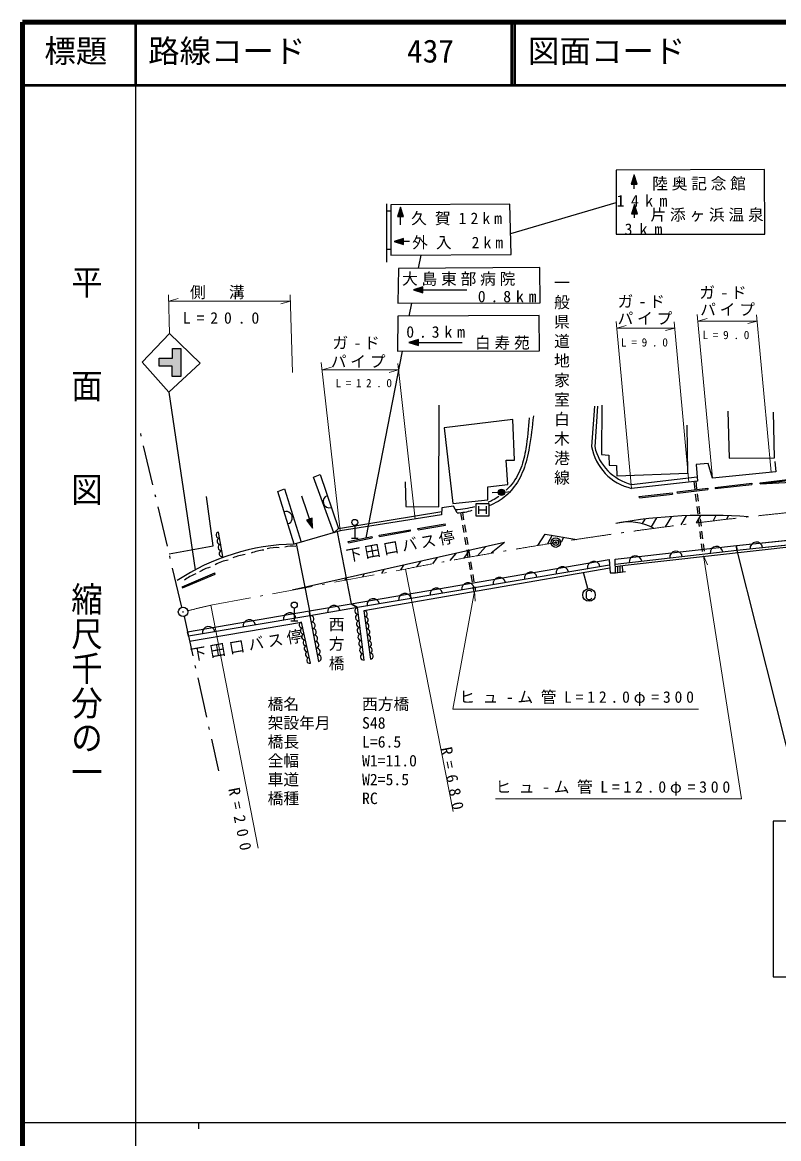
# Model space of a CAD drawing. Units: millimetres, scale not verified. Extents: x 40000 to 680000, y 20000 to 380000.
# Drawn here: x 40000 to 160229, y 202409 to 380000 of the extents above; entities that cross this region are included whole.
import ezdxf
from ezdxf.enums import TextEntityAlignment as Align

# ---------------------------------------------------------------- set-up
doc = ezdxf.new("R2010")
doc.units = ezdxf.units.MM
doc.header["$LTSCALE"] = 1000
doc.linetypes.add('USER1', pattern=[2, 1.2, -0.8])
doc.linetypes.add('USER3', pattern=[10, 6.4, -1.6, 0.4, -1.6])
for name, color, linetype, lineweight in [('M-BGD', 7, 'Continuous', 25), ('M-BMK', 2, 'USER3', 13), ('M-BMK-OTRS', 5, 'Continuous', 25), ('M-BMK-SRVR', 3, 'Continuous', 25), ('M-OTRS', 6, 'Continuous', 25), ('M-STR-HTXT', 7, 'Continuous', 13), ('M-STR-STR1', 1, 'Continuous', 25), ('M-STR-STR3', 7, 'Continuous', 25), ('M-STR-STRC', 7, 'Continuous', 25), ('M-TTL', 2, 'Continuous', 140), ('M-TTL-BAND', 7, 'Continuous', 25), ('M-TTL-LINE', 7, 'Continuous', 50)]:
    doc.layers.add(name, color=color, linetype=linetype, lineweight=lineweight)
doc.layers.add('M-BMK-HTXT', color=7, linetype='Continuous')
doc.layers.add('M-TTL-TXT', color=7, linetype='Continuous')
doc.styles.add('@ＭＳ ゴシック', font='')
doc.styles.add('ＭＳ ゴシック', font='')
doc.styles.get('@ＭＳ ゴシック').set_extended_font_data('@MS Gothic')
doc.styles.get('ＭＳ ゴシック').set_extended_font_data('MS Gothic')

# ---------------------------------------------------------------- blocks, each defined once
blk = doc.blocks.new('MARK1089C15L15W1')
at = {"color": 7, "linetype": 'Continuous', "lineweight": 25}
for p, q in [((-0.03, 0.03), (-0.03, -0.03)), ((-0.03, 0), (0.03, 0)), ((0.03, 0.03), (0.03, -0.03))]:
    blk.add_line(p, q, dxfattribs=at)
blk.add_lwpolyline([(-0.05, -0.05), (-0.05, 0.05), (0.05, 0.05), (0.05, -0.05)], close=True, dxfattribs=at)
blk = doc.blocks.new('MARK1197C15L15W1')
at = {"color": 7, "linetype": 'Continuous', "lineweight": 25}
for points in [[(0, 0), (-0.032, -0.1), (0.032, -0.1)], [(0, -0.012), (-0.026, -0.096), (0.026, -0.096)], [(0, -0.024), (-0.02, -0.092), (0.02, -0.092)], [(0, -0.036), (-0.014, -0.088), (0.014, -0.088)], [(0, -0.048), (-0.008, -0.084), (0.008, -0.084)], [(0, -0.064), (-0.002, -0.08), (0.002, -0.08)]]:
    blk.add_lwpolyline(points, close=True, dxfattribs=at)
blk = doc.blocks.new('MARK28C15L16W1')
at = {"color": 7, "linetype": 'Continuous', "lineweight": 13}
blk.add_line((0, 0), (0.014, -0.05), dxfattribs=at)
blk = doc.blocks.new('MARK1221C15L14W1')
at = {"color": 7, "linetype": 'Continuous', "lineweight": 25}
blk.add_arc((0, 0), 0.05, 270, 90, dxfattribs=at)
blk = doc.blocks.new('MARK1075C15L15W1')
at = {"color": 7, "linetype": 'Continuous', "lineweight": 25}
for p, q in [((0, 0.068), (0, 0)), ((-0.018, 0), (0.018, 0))]:
    blk.add_line(p, q, dxfattribs=at)
blk.add_circle((0, 0.084), 0.016, dxfattribs=at)
blk = doc.blocks.new('MARK1553C15L7W1')
at = {"color": 7, "linetype": 'Continuous', "lineweight": 25}
blk.add_arc((0, 0), 0.05, 270, 90, dxfattribs=at)
blk = doc.blocks.new('MARK5C10L10W1')
at = {"color": 3, "linetype": 'Continuous', "lineweight": 25}
blk.add_circle((0, 0), 0.05, dxfattribs=at)
blk = doc.blocks.new('MARK1192C15L7W1')
at = {"color": 7, "linetype": 'Continuous', "lineweight": 25}
for radius in [0.05, 0.044, 0.038, 0.032, 0.026, 0.02, 0.014, 0.008, 0.002]:
    blk.add_circle((0, 0), radius, dxfattribs=at)

msp = doc.modelspace()

# ---------------------------------------------------------------- hatches: boundary and pattern name
at = {"layer": 'M-STR-STRC'}
msp.add_hatch(color=256, dxfattribs=at).paths.add_polyline_path([(61743, 326582), (63853, 326582), (63853, 328099), (65185, 328099), (65185, 323658), (63816, 323658), (63816, 325323), (61746, 325323)])

# ---------------------------------------------------------------- linework, layer by layer
at = {"layer": 'M-BGD'}
for p, q in [((130935, 318958), (130487, 312530)), ((131434, 318923), (130986, 312495)), ((159646, 310153), (159756, 308505)), ((89498, 298790), (86263, 307644)), ((136849, 306484), (147277, 307707)), ((81653, 305771), (84305, 297298)), ((84375, 304667), (86111, 299550)), ((115666, 305206), (114667, 305151)), ((116663, 305281), (117658, 305377)), ((90260, 299479), (106665, 302182)), ((71859, 295006), (71198, 298914)), ((134253, 293412), (135829, 293641)), ((134592, 293462), (134602, 292466)), ((134971, 293517), (135004, 292521)), ((135371, 293575), (135394, 292573)), ((134281, 292423), (135866, 292637)), ((94328, 278552), (93296, 286888)), ((94294, 286376), (95345, 278685)), ((85792, 278043), (84387, 284600)), ((85727, 285606), (87097, 278344))]:
    msp.add_line(p, q, dxfattribs=at)
at = {"layer": 'M-BGD', "linetype": 'USER1'}
for p, q in [((146747, 306947), (148160, 295016)), ((147045, 306982), (148458, 295051)), ((109657, 301990), (111749, 289422)), ((109953, 302039), (112045, 289471))]:
    msp.add_line(p, q, dxfattribs=at)
at = {"layer": 'M-BGD'}
for points in [[(100857, 306924), (100970, 302977), (106213, 302921), (106270, 319103)], [(132127, 319078), (132058, 311228), (133221, 311159), (133291, 309526), (134437, 309509), (134524, 307876), (145812, 308276), (145708, 315934)], [(152140, 318161), (152352, 310688), (159559, 310741), (159400, 318002)], [(63349, 295468), (70340, 296722), (69301, 304574)], [(133274, 294548), (133424, 292423), (134281, 292423), (134219, 294602)]]:
    msp.add_lwpolyline(points, dxfattribs=at)
for points in [[(107060, 315488), (108430, 303438), (113972, 304055), (113985, 306125), (117151, 306473), (116895, 310363), (118223, 310363), (117997, 316791)], [(87356, 308088), (90260, 299479), (89498, 298790), (86263, 307644)], [(83231, 296990), (80608, 305369), (81653, 305771), (84305, 297298)], [(86111, 299550), (86083, 301125), (85174, 300816)], [(86053, 299720), (86018, 301039), (85279, 300788)], [(85995, 299891), (85952, 300953), (85383, 300760)], [(85937, 300061), (85886, 300867), (85488, 300732)], [(85880, 300232), (85820, 300782), (85592, 300704)], [(85802, 300459), (85754, 300696), (85697, 300677)]]:
    msp.add_lwpolyline(points, close=True, dxfattribs=at)
for centre, radius, start, end in [((138731, 314024), 8378, 190.2739, 256.91747), ((138850, 314301), 8069, 192.92917, 255.64484), ((108330, 315558), 13069, 272.26457, 285.99577)]:
    msp.add_arc(centre, radius, start, end, dxfattribs=at)
for points, knots in [([(121238, 317397), (121057, 315719), (120875, 314040), (120584, 312373), (120369, 311148), (120095, 309929), (119644, 308771), (119229, 307705), (118664, 306692), (117937, 305800), (117289, 305007), (116514, 304310), (115637, 303795), (115173, 303523), (114681, 303302), (114189, 303081)], [0, 0, 0, 0, 1, 1, 1, 2, 2, 2, 3, 3, 3, 4, 4, 4, 5, 5, 5, 5]), ([(120584, 317071), (120443, 315439), (120302, 313807), (120035, 312190), (119861, 311136), (119634, 310087), (119252, 309084), (118856, 308040), (118293, 307046), (117556, 306213), (117353, 305984), (117137, 305767), (116921, 305550)], [0, 0, 0, 0, 1, 1, 1, 2, 2, 2, 3, 3, 3, 4, 4, 4, 4]), ([(115749, 304549), (115421, 304342), (115093, 304135), (114749, 303959), (114513, 303839), (114270, 303734), (114028, 303629)], [0, 0, 0, 0, 1, 1, 1, 2, 2, 2, 2])]:
    msp.add_open_spline(points, degree=3, knots=knots, dxfattribs=at)
at = {"layer": 'M-BMK'}
msp.add_line((69957, 287255), (100913, 293031), dxfattribs=at)
for centre, radius, start, end in [((230478, -374511), 680000, 95.6604, 98.94031), ((230478, -374511), 680000, 98.94028, 100.9841), ((113718, 92102), 200000, 102.63885, 103.72308)]:
    msp.add_arc(centre, radius, start, end, dxfattribs=at)
at = {"layer": 'M-BMK-OTRS'}
for p, q in [((147329, 307013), (136834, 305863)), ((133370, 293189), (94294, 286376)), ((66584, 281539), (84387, 284600))]:
    msp.add_line(p, q, dxfattribs=at)
for points in [[(159756, 308505), (149694, 307471), (149031, 309791), (147132, 309640), (147329, 307013)], [(109128, 301976), (108534, 303037), (106709, 302782), (106624, 301636), (90539, 299090), (83231, 296990)], [(135829, 293641), (163285, 296707), (187284, 298998), (206501, 300458), (227701, 301375), (261389, 302703)]]:
    msp.add_lwpolyline(points, dxfattribs=at)
for centre, radius, start, end in [((108866, 310744), 8773, 271.71545, 287.70149), ((83871, 262138), 34858, 91.05231, 123.55734)]:
    msp.add_arc(centre, radius, start, end, dxfattribs=at)
at = {"layer": 'M-BMK-SRVR'}
for radius in [750, 450, 150]:
    msp.add_circle((124803, 297227), radius, dxfattribs=at)
at = {"layer": 'M-OTRS', "linetype": 'USER3'}
for p, q in [((65371, 286943), (58628, 315382)), ((65707, 285481), (71166, 260943))]:
    msp.add_line(p, q, dxfattribs=at)
at = {"layer": 'M-OTRS'}
for radius in [31.3, 25, 18.8, 12.5, 6.3]:
    msp.add_circle((65544, 286213), radius, dxfattribs=at)
at = {"layer": 'M-STR-HTXT'}
for p, q in [((63413, 330519), (63236, 336635)), ((82578, 336635), (82934, 324315)), ((63265, 335635), (82607, 335635)), ((136834, 305863), (134420, 332418)), ((143631, 332366), (145950, 306862)), ((149694, 307471), (147275, 333536)), ((156818, 332483), (147373, 332483)), ((156726, 333479), (159049, 308433)), ((134515, 331370), (143722, 331370)), ((90539, 299090), (87516, 325867)), ((99676, 325729), (102470, 300978)), ((87645, 324724), (99788, 324735)), ((100913, 293031), (108508, 254478)), ((69957, 287255), (77499, 248619))]:
    msp.add_line(p, q, dxfattribs=at)
for points in [[(148267, 295108), (154296, 256451), (115221, 256451)], [(111855, 289483), (108429, 270756), (147504, 270756)]]:
    msp.add_lwpolyline(points, dxfattribs=at)
at = {"layer": 'M-STR-STR1'}
for p, q in [((90034, 298944), (92258, 287518)), ((83546, 297080), (85628, 286382))]:
    msp.add_line(p, q, dxfattribs=at)
at = {"layer": 'M-STR-STR3'}
for p, q in [((87356, 308088), (90260, 299479)), ((157286, 306768), (162528, 307400)), ((144107, 305316), (148947, 305873)), ((144130, 305117), (148970, 305674)), ((148947, 305873), (148970, 305674)), ((150133, 306024), (155965, 306687)), ((150133, 306024), (150155, 305826)), ((150155, 305826), (155987, 306488)), ((155965, 306687), (155987, 306488)), ((157309, 306570), (157286, 306768)), ((157309, 306570), (162552, 307201)), ((83231, 296990), (80608, 305369)), ((138071, 304560), (143319, 305150)), ((138094, 304361), (138071, 304560)), ((138094, 304361), (143341, 304952)), ((143319, 305150), (143341, 304952)), ((144130, 305117), (144107, 305316)), ((102878, 299467), (107239, 300203)), ((96722, 298390), (101687, 299278)), ((96757, 298194), (96722, 298390)), ((96757, 298194), (101722, 299081)), ((101722, 299081), (101687, 299278)), ((102911, 299270), (102878, 299467)), ((153506, 296782), (172195, 298706)), ((91789, 297408), (95546, 298182)), ((91829, 297212), (91789, 297408)), ((91829, 297212), (95586, 297986)), ((95546, 298182), (95586, 297986)), ((134219, 294602), (153506, 296782)), ((172239, 297953), (153571, 296001)), ((153571, 296001), (134242, 293767)), ((92258, 287518), (133274, 294548)), ((133336, 293670), (93296, 286888)), ((65406, 290218), (70591, 292421)), ((65484, 290034), (70669, 292237)), ((70669, 292237), (70591, 292421)), ((65406, 290218), (65484, 290034)), ((66245, 283060), (85628, 286382)), ((85628, 286382), (92258, 287518)), ((93296, 286888), (85727, 285606)), ((85727, 285606), (66407, 282334))]:
    msp.add_line(p, q, dxfattribs=at)
msp.add_lwpolyline([(102911, 299270), (107272, 300006), (107239, 300203)], dxfattribs=at)
for points in [[(172239, 297953), (153571, 296001), (153506, 296782), (172195, 298706)], [(153571, 296001), (134242, 293767), (134219, 294602), (153506, 296782)], [(133336, 293670), (93296, 286888), (92258, 287518), (133274, 294548)], [(85727, 285606), (66407, 282334), (66245, 283060), (85628, 286382)], [(93296, 286888), (85727, 285606), (85628, 286382), (92258, 287518)]]:
    msp.add_lwpolyline(points, close=True, dxfattribs=at)
for centre, radius, start, end in [((82742, 292677), 3986, 79.40988, 104.9953), ((76559, 287428), 7992, 98.08594, 112.75839), ((79915, 284898), 11259, 97.80829, 108.45978), ((80353, 291651), 4798, 84.31964, 107.69836), ((71245, 287725), 5755, 104.15912, 122.23807), ((73690, 288528), 6009, 99.28552, 120.37872), ((69865, 286054), 6612, 110.36276, 127.93338)]:
    msp.add_arc(centre, radius, start, end, dxfattribs=at)
at = {"layer": 'M-STR-STRC'}
for p, q in [((137247, 353526), (137262, 355752)), ((97900, 351130), (97900, 341836)), ((97900, 350026), (98600, 350026)), ((98599, 350987), (98601, 342939)), ((100109, 347780), (100109, 350601)), ((117639, 346424), (134406, 351314)), ((137307, 348894), (137307, 351024)), ((101569, 345131), (99086, 345131)), ((97900, 343940), (98601, 343940)), ((102985, 340883), (103389, 342965)), ((102178, 337455), (110649, 337455)), ((101504, 333240), (101907, 335318)), ((101453, 329085), (109924, 329085)), ((94676, 298003), (100427, 327679)), ((63264, 321141), (67474, 292898)), ((157309, 306570), (183171, 307927)), ((138975, 300972), (138520, 300248)), ((140831, 301174), (139944, 299741)), ((143217, 301373), (142195, 299734)), ((145541, 301501), (144672, 300053)), ((147805, 301563), (147132, 300362)), ((150247, 301561), (149844, 300691)), ((152225, 301508), (151916, 300935)), ((124207, 298411), (123459, 297014)), ((116621, 297241), (82886, 289668)), ((116621, 297241), (114543, 295533)), ((126016, 298109), (125687, 297366)), ((105890, 294832), (105219, 293852)), ((108936, 295516), (107978, 294364)), ((111037, 295988), (110176, 294762)), ((113649, 296574), (112356, 295151)), ((100572, 293638), (100140, 292887)), ((103273, 294245), (102648, 293365)), ((91486, 291598), (91237, 291226)), ((94307, 292232), (94086, 291757)), ((97464, 292940), (97092, 292318)), ((129901, 289920), (129204, 292474))]:
    msp.add_line(p, q, dxfattribs=at)
for points in [[(158058, 346282), (157963, 356562), (134422, 356498), (134391, 346282)], [(99774, 340864), (99707, 335311), (122317, 335378), (122250, 340998)], [(99681, 333229), (99613, 327677), (122224, 327744), (122157, 333363)], [(63264, 321141), (68294, 325767), (63413, 330519), (59041, 325952)], [(63853, 328099), (65185, 328099), (65185, 323658), (63816, 323658), (63816, 325323), (61746, 325323), (61743, 326582), (63853, 326582)]]:
    msp.add_lwpolyline(points, close=True, dxfattribs=at)
for points in [[(98601, 342939), (117727, 343043), (117518, 351092), (98599, 350987)], [(121921, 296768), (123125, 298592), (128172, 297749)], [(153571, 296001), (162959, 258742), (162959, 252911)], [(130525, 289387), (130445, 289507), (130285, 289627), (129925, 289627), (129765, 289507), (129645, 289347), (129645, 288467), (129765, 288307), (129925, 288187), (130285, 288187), (130445, 288267), (130525, 288387)], [(164161, 252913), (159351, 252913), (159351, 228144), (164161, 228144)]]:
    msp.add_lwpolyline(points, dxfattribs=at)
msp.add_circle((130085, 288907), 1000, dxfattribs=at)
for centre, radius, start, end in [((136363, 291944), 8580, 61.71762, 103.58737), ((148972, 217855), 83716, 85.62289, 100.06058)]:
    msp.add_arc(centre, radius, start, end, dxfattribs=at)
at = {"layer": 'M-TTL'}
for p, q in [((40000, 380000), (40000, 20000)), ((680000, 380000), (40000, 380000))]:
    msp.add_line(p, q, dxfattribs=at)
at = {"layer": 'M-TTL-BAND'}
for p, q in [((58000, 370000), (58000, 20000)), ((40000, 205000), (579000, 205000)), ((68000, 205000), (68000, 204000))]:
    msp.add_line(p, q, dxfattribs=at)
at = {"layer": 'M-TTL-LINE'}
for p, q in [((58000, 380000), (58000, 370000)), ((117750, 380000), (117750, 370000)), ((118250, 380000), (118250, 370000)), ((40000, 370000), (680000, 370000))]:
    msp.add_line(p, q, dxfattribs=at)

# ---------------------------------------------------------------- block references
at = {"layer": 'M-BGD', "xscale": 10000, "yscale": 10000}
msp.add_blockref('MARK1192C15L7W1', (116165, 305234), dxfattribs=at)
at = {"layer": 'M-BGD'}
for p, xscale, yscale, rotation in [((71280, 298426), 9909, 9909, 189.59692), ((71446, 297449), 9909, 9909, 189.59692), ((71611, 296472), 9908, 9908, 189.59692), ((71776, 295495), 9909, 9909, 189.59692), ((93360, 286367), 10500, 10500, 187.05573), ((94360, 285895), 9702, 9702, 7.7818), ((84488, 284132), 9580, 9580, 192.09476), ((85825, 285088), 10558, 10558, 10.68491), ((86020, 284050), 10558, 10558, 10.68491), ((93489, 285325), 10500, 10500, 187.05573), ((93618, 284283), 10500, 10500, 187.05573), ((94491, 284934), 9703, 9703, 7.7818), ((94623, 283973), 9702, 9702, 7.7818), ((84688, 283195), 9580, 9580, 192.09476), ((84889, 282258), 9580, 9580, 192.09476), ((86216, 283013), 10558, 10558, 10.68491), ((86412, 281975), 10557, 10557, 10.68491), ((93747, 283241), 10500, 10500, 187.05573), ((93876, 282199), 10500, 10500, 187.05573), ((94754, 283011), 9703, 9703, 7.7818), ((94886, 282050), 9702, 9702, 7.7818), ((85090, 281321), 9580, 9580, 192.09476), ((85291, 280385), 9580, 9580, 192.09476), ((86608, 280938), 10558, 10558, 10.68491), ((94005, 281157), 10500, 10500, 187.05573), ((94134, 280115), 10500, 10500, 187.05573), ((95017, 281089), 9703, 9703, 7.7818), ((95148, 280127), 9702, 9702, 7.7818), ((85491, 279448), 9580, 9580, 192.09476), ((85692, 278511), 9580, 9580, 192.09476), ((86803, 279900), 10558, 10558, 10.68491), ((86999, 278863), 10558, 10558, 10.68491), ((94263, 279073), 10500, 10500, 187.05573), ((95280, 279166), 9703, 9703, 7.7818)]:
    msp.add_blockref('MARK1553C15L7W1', p, dxfattribs=dict(at, xscale=xscale, yscale=yscale, rotation=rotation))
at = {"layer": 'M-BMK-SRVR', "xscale": 15000, "yscale": 15000}
msp.add_blockref('MARK5C10L10W1', (65544, 286213), dxfattribs=at)
at = {"layer": 'M-STR-HTXT', "xscale": 30000, "yscale": 30000}
for p, rotation in [((63265, 335635), 90), ((82607, 335635), 270), ((147373, 332483), 90.12634), ((156818, 332483), 269.8814), ((134515, 331370), 90.10052), ((143722, 331370), 269.87952), ((87645, 324724), 90.11994), ((99788, 324735), 270.00336), ((148267, 295108), 8.86462), ((111855, 289483), 349.63084)]:
    msp.add_blockref('MARK28C15L16W1', p, dxfattribs=dict(at, rotation=rotation))
at = {"layer": 'M-STR-STR3', "xscale": 20000, "yscale": 20000}
for p, rotation in [((88808, 303783), 198.63933), ((81920, 301179), 17.38241), ((150350, 295628), 96.59213), ((156682, 296326), 95.96871), ((137464, 294139), 96.59213), ((143907, 294884), 96.59213), ((125828, 292398), 99.61303), ((130833, 293246), 99.61303), ((115818, 290703), 99.61303), ((120823, 291551), 99.61303), ((105808, 289008), 99.61303), ((110813, 289855), 99.61303), ((95798, 287312), 99.61303), ((100803, 288160), 99.61303), ((82507, 285061), 99.61303), ((89511, 286247), 99.61303), ((76067, 283970), 99.61303), ((69627, 282879), 99.61303)]:
    msp.add_blockref('MARK1221C15L14W1', p, dxfattribs=dict(at, rotation=rotation))
at = {"layer": 'M-STR-STRC', "xscale": 15000, "yscale": 15000}
for p, rotation in [((137262, 355752), 359.6193), ((99086, 345131), 90), ((102178, 337455), 90), ((101453, 329085), 90)]:
    msp.add_blockref('MARK1197C15L15W1', p, dxfattribs=dict(at, rotation=rotation))
at = {"layer": 'M-STR-STRC'}
for name, p, xscale, yscale in [('MARK1197C15L15W1', (100109, 350601), 15000, 15000), ('MARK1197C15L15W1', (137307, 351024), 15000, 15000), ('MARK1089C15L15W1', (113134, 302433), 20000, 20000), ('MARK1075C15L15W1', (92853, 297933), 30000, 30000), ('MARK1075C15L15W1', (83228, 284783), 30000, 30000)]:
    msp.add_blockref(name, p, dxfattribs=dict(at, xscale=xscale, yscale=yscale))

# ---------------------------------------------------------------- texts
at = {"layer": 'M-BMK-HTXT', "char_height": 1833, "attachment_point": 7}
for s, insert, rotation, style in [('\\T1.24;一般県道地家室白木港線', (124596, 339854), 270, '@ＭＳ ゴシック'), ('\\T1.2;下田口バス停', (91664, 293999), 10.3, 'ＭＳ ゴシック'), ('\\T1.24;西方橋', (88786, 285513), 270, '@ＭＳ ゴシック'), ('\\T1.24;下田口バス停', (66950, 278243), 10, 'ＭＳ ゴシック')]:
    msp.add_mtext(s, dxfattribs=dict(at, insert=insert, rotation=rotation, style=style))
at = {"layer": 'M-STR-HTXT', "style": 'ＭＳ ゴシック'}
for s, p in [('橋名\u3000\u3000\u3000\u3000西方橋', (78997, 270081)), ('架設年月\u3000\u3000S48', (78997, 267081)), ('橋長\u3000\u3000\u3000\u3000L=6.5', (78997, 264081)), ('全幅\u3000\u3000\u3000\u3000W1=11.0', (78997, 261081)), ('車道\u3000\u3000\u3000\u3000W2=5.5', (78997, 258081)), ('橋種\u3000\u3000\u3000\u3000RC', (78997, 255081))]:
    msp.add_text(s, height=1833, dxfattribs=at).set_placement(p, align=Align.BOTTOM_LEFT)
at = {"layer": 'M-STR-HTXT', "attachment_point": 7, "style": 'ＭＳ ゴシック'}
for s, insert, char_height in [('\\T1.24;側\u3000溝', (66642, 335949), 1833), ('\\T1.34;ガ-ド', (147613, 335992), 1833), ('\\T1.34;ガ-ド', (134623, 334580), 1833), ('\\T1.75;L=20.0', (65506, 332030), 1833), ('\\T1.24;パイプ', (134623, 331898), 1833), ('\\T1.24;パイプ', (147755, 333310), 1833), ('\\T1.83;L=9.0', (148107, 329584), 1320), ('\\T1.34;ガ-ド', (89294, 327991), 1833), ('\\T1.83;L=9.0', (135154, 328408), 1320), ('\\T1.24;パイプ', (89034, 325047), 1833), ('\\T1.8;L=12.0', (89782, 321930), 1320), ('\\T1.48;ヒュ-ム管L=12.0φ=300', (109462, 271256), 1833), ('\\T1.48;ヒュ-ム管L=12.0φ=300', (115221, 256951), 1833)]:
    msp.add_mtext(s, dxfattribs=dict(at, insert=insert, char_height=char_height))
at = {"layer": 'M-STR-HTXT', "char_height": 1833, "attachment_point": 7, "rotation": 281.1, "style": 'ＭＳ ゴシック'}
for s, insert in [('\\T1.78;R=680', (106450, 264515)), ('\\T1.78;R=200', (72695, 258052))]:
    msp.add_mtext(s, dxfattribs=dict(at, insert=insert))
at = {"layer": 'M-STR-STRC', "char_height": 1833, "attachment_point": 7, "style": 'ＭＳ ゴシック'}
for s, insert in [('\\T1.24;陸奥記念館', (140123, 353232)), ('\\T1.82;14km', (134472, 350698)), ('\\T1.51;久賀12km', (101803, 347700)), ('\\T1.24;片添ヶ浜温泉', (139852, 348267)), ('\\T1.9;3km', (135742, 346140)), ('\\T1.51;外入\\~2km', (101980, 343865)), ('\\T1.24;大島東部病院', (100367, 338073)), ('\\T1.62;0.8km', (112406, 335438)), ('\\T1.62;0.3km', (101033, 329802)), ('\\T1.24;白寿苑', (111948, 327905))]:
    msp.add_mtext(s, dxfattribs=dict(at, insert=insert))
at = {"layer": 'M-TTL-BAND', "style": '@ＭＳ ゴシック', "width": 1.1}
for s, p in [('平\u3000\u3000面\u3000\u3000図', (47277, 341475)), ('縮尺千分の一', (47277, 291030))]:
    msp.add_text(s, height=3666, rotation=270, dxfattribs=at).set_placement(p, align=Align.BOTTOM_LEFT)
at = {"layer": 'M-TTL-TXT', "style": 'ＭＳ ゴシック'}
for s, p in [('標題', (43500, 372500)), ('路線コード', (60000, 372500)), ('437', (101142, 372500)), ('図面コード', (120380, 372500))]:
    msp.add_text(s, height=3666, dxfattribs=at).set_placement(p, align=Align.BOTTOM_LEFT)

doc.saveas('drawing.dxf')
